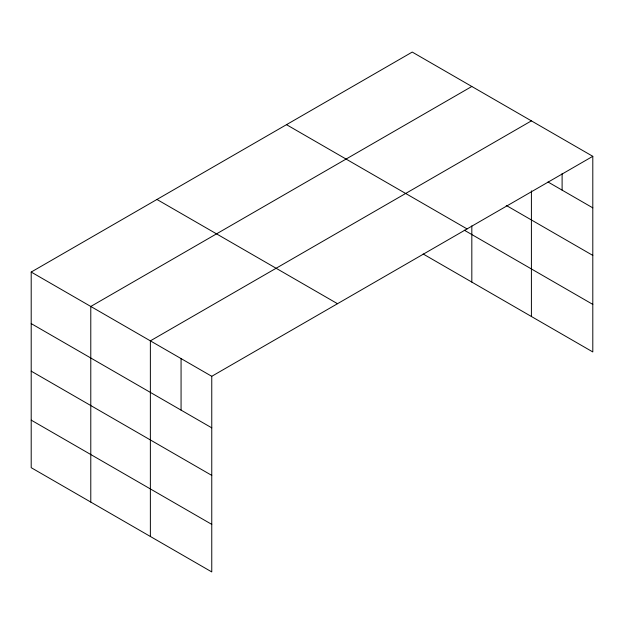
<?xml version="1.0" encoding="UTF-8"?>
<svg xmlns="http://www.w3.org/2000/svg" width="624" height="624" viewBox="0 0 624 624"><rect width="100%" height="100%" fill="white"/><g stroke="black" fill="none" stroke-linecap="round" stroke-linejoin="round"><path stroke-width="0.94" d="M592.8 156.32L412.238 52.073L31.2 272.056L31.2 467.68L211.762 571.927L211.762 376.303L592.8 156.32L592.8 351.944L423.15 253.991M471.822 86.471L90.784 306.462L90.784 502.086M531.406 120.869L150.368 340.86L150.368 536.484M548.005 181.99L592.8 207.854M506.228 205.421L592.8 255.403M286.494 124.667L467.056 228.914M464.272 230.186L592.8 304.395M156.944 199.462L337.506 303.709M31.2 272.056L211.762 376.303M31.2 323.599L211.762 427.846M31.2 371.147L211.762 475.394M31.2 420.131L211.762 524.378M562.107 173.597L562.107 190.133M531.406 190.843L531.406 316.501M471.822 225.904L471.822 282.095M181.069 358.582L181.069 410.124"/></g></svg>
